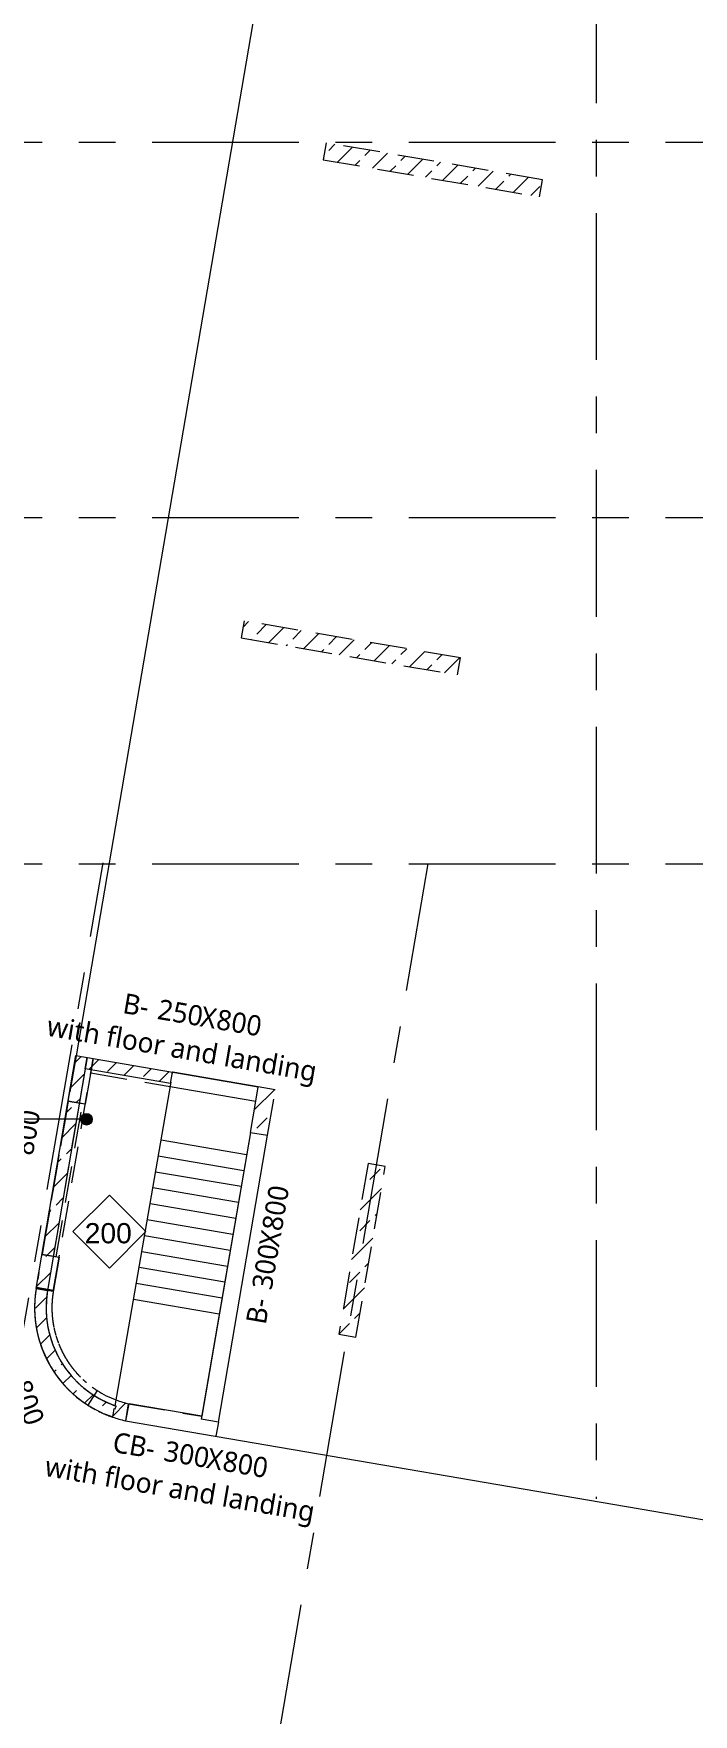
# Model space of a CAD drawing. Header units: millimetres. Extents: x 1499 to 248787, y -26353 to 51881.
# Drawn here: x 55921 to 67345, y -3381 to 25723 of the extents above; entities that cross this region are included whole.
import ezdxf

# ---------------------------------------------------------------- set-up
doc = ezdxf.new("R2010")
doc.units = ezdxf.units.MM
for name, pattern in [('Dashed', [3810, 2540, -1270]), ('Dashed __25x_', [952.5, 635, -317.5]), ('DASHED___25x_', [952.5, 635, -317.5]), ('Grid Line', [4445, 2540, -635, 635, -635])]:
    doc.linetypes.add(name, pattern=pattern)
for name, color, linetype, lineweight in [('A-DETL', 90, 'Continuous', 5), ('A-FLOR', 192, 'Continuous', 15), ('A-FLOR-HDLN', 190, 'Dashed __25x_', 5), ('A-FLOR-IDEN', 11, 'Continuous', 5), ('A-WALL-HDLN', 110, 'Continuous', 5), ('G-ANNO-DIMS', 111, 'Continuous', 5), ('I-WALL', 2, 'Continuous', 5), ('S-BEAM', 12, 'Continuous', 15), ('S-BEAM-HDLN', 1, 'DASHED___25x_', 5), ('S-BEAM-IDEN', 2, 'Continuous', 5), ('S-COLS', 52, 'Continuous', 5), ('S-COLS-HDLN', 52, 'Dashed', 5), ('S-GRID', 1, 'Continuous', 5)]:
    doc.layers.add(name, color=color, linetype=linetype, lineweight=lineweight)
doc.styles.add('Arial_1', font='arial.ttf', dxfattribs={"height": 350})
doc.styles.add('Trebuchet MS', font='trebuc.ttf', dxfattribs={"height": 350})
pattern_1 = [(45, (49092.77, 0), (-356.404, 356.404), []), (45, (49449.2, 0), (-356.404, 356.404), [252.016, -126.008])]

# ---------------------------------------------------------------- blocks, each defined once
blk = doc.blocks.new('BAI-AN_TAG_SLAB MARK-1-200 - BAI-AN_TAG_SLAB MARK-1-200-5951121-1ST FLOOR  FRAMING PLAN')
at = {"layer": 'A-FLOR-IDEN'}
for p, q in [((-3.16, 0), (0, 3.16)), ((3.16, 0), (0, 3.16)), ((-3.16, 0), (0, -3.16)), ((3.16, 0), (0, -3.16))]:
    blk.add_line(p, q, dxfattribs=at)

msp = doc.modelspace()

# ---------------------------------------------------------------- hatches: boundary and pattern name
at = {"layer": 'G-ANNO-DIMS'}
h = msp.add_hatch(color=256, dxfattribs=at)
edge = h.paths.add_edge_path()
edge.add_arc((56835.6398, 6923.7585), 100, 0, 360)
at = {"layer": 'I-WALL'}
h = msp.add_hatch(dxfattribs=at)
h.set_pattern_fill('FP_6', color=1, style=0, pattern_type=2)
h.set_pattern_definition(pattern_1)
h.paths.add_polyline_path([(64680.7575, 22896.1984), (64731.392, 23191.8945), (60985.909, 23833.2657), (60935.2745, 23537.5697), (64058.8896, 23002.6862)])
h = msp.add_hatch(dxfattribs=at)
h.set_pattern_fill('FP_4', color=1, style=0, pattern_type=2)
h.set_pattern_definition(pattern_1)
h.paths.add_polyline_path([(63262.9633, 14616.7009), (63313.6028, 14912.396), (59568.1303, 15553.8287), (59517.495, 15258.1328), (62008.8309, 14831.4779)])
h = msp.add_hatch(dxfattribs=at)
h.set_pattern_fill('FP_6', color=1, style=0, pattern_type=2)
h.set_pattern_definition(pattern_1)
h.paths.add_polyline_path([(56163.408, 3959.3849), (56848.9359, 7991.7268), (56651.8066, 8025.4921), (55966.2627, 3992.9054), (56152.4115, 3961.2544)])
h = msp.add_hatch(dxfattribs=at)
h.set_pattern_fill('FP_8', color=1, style=0, pattern_type=2)
h.set_pattern_definition(pattern_1)
h.paths.add_polyline_path([(58292.4786, 7541.5568), (58326.2438, 7738.6859), (56848.9359, 7991.7268), (56815.4153, 7794.5557), (58152.1895, 7565.5862)])
h = msp.add_hatch(dxfattribs=at)
h.set_pattern_fill('FP_10', color=1, style=0, pattern_type=2)
h.set_pattern_definition(pattern_1)
h.paths.add_polyline_path([(61502.4932, 3150.0339), (62008.8309, 6106.9956), (61713.1347, 6157.6293), (61206.797, 3200.6677)])
h = msp.add_hatch(dxfattribs=at)
h.set_pattern_fill('FP_6', color=1, style=0, pattern_type=2)
h.set_pattern_definition(pattern_1)
h.paths.add_polyline_path([(57285.3837, 1767.4228), (57297.2055, 1801.6762), (57316.4972, 1914.3304), (57334.9923, 1911.1631), (57350.6323, 1956.48), (57192.2122, 2020.5583), (57067.5825, 2082.9105), (56939.7007, 2160.7149), (56819.3012, 2248.3908), (56706.817, 2345.4696), (56602.8524, 2451.3462), (56508.0339, 2565.3302), (56422.9602, 2686.6653), (56348.1813, 2814.5401), (56284.1864, 2948.0962), (56230.3652, 3089.933), (56186.6865, 3245.418), (56158.5788, 3391.5601), (56142.7101, 3537.8554), (56138.7128, 3681.8921), (56147.7925, 3837.9513), (56161.5627, 3959.6986), (55965.935, 3991.5533), (55945.0851, 3820.3835), (55938.5959, 3660.3905), (55942.9989, 3518.6074), (55958.6714, 3370.2895), (55987.1741, 3216.6484), (56027.5847, 3065.7014), (56079.6567, 2918.3702), (56143.0721, 2775.5539), (56231.4009, 2616.5489), (56315.0488, 2490.2554), (56407.9725, 2370.692), (56518.6919, 2249.8838), (56624.998, 2149.8733), (56738.2561, 2057.8604), (56876.9095, 1963.2213), (57020.0914, 1881.8819), (57139.7752, 1824.1339), (57264.8833, 1775.4072)])
h = msp.add_hatch(dxfattribs=at)
h.set_pattern_fill('FP_4', color=1, style=0, pattern_type=2)
h.set_pattern_definition(pattern_1)
h.paths.add_polyline_path([(57515.3263, 1703.1404), (57578.4353, 1996.4378), (57460.951, 2026.2634), (57348.7834, 2063.4468), (57333.4406, 1963.2213), (57350.0477, 1954.7861), (57334.9923, 1911.1631), (57316.4972, 1914.3304), (57297.2055, 1801.6762), (57285.7518, 1768.4893), (57397.971, 1732.9333), (57514.9429, 1703.2378)])
at = {"layer": 'S-BEAM', "lineweight": 5}
h = msp.add_hatch(dxfattribs=at)
h.set_pattern_fill('FP_12', color=256, style=0, pattern_type=2)
h.set_pattern_definition([(0, (49092.77, 0), (1625.6, 406.4), [67.06, -1152.14, 67.06, -1152.14, -6502.4]), (0, (49092.77, 0), (1625.6, 406.4), [-2438.4, 67.056, -2371.344, 67.056, -1152.144, -2844.8]), (0, (49092.77, 0), (1625.6, 406.4), [-6096, 67.06, -745.74, 67.06, -1964.94]), (120, (49702.37, 203.2), (-1164.753, 1204.61), [67.06, -1152.14, 67.06, -1152.14, -6502.4]), (120, (49702.37, 203.2), (-1164.753, 1204.61), [-2438.4, 67.056, -2371.344, 67.056, -1152.144, -2844.8]), (120, (49702.37, 203.2), (-1164.753, 1204.61), [-6096, 67.06, -745.74, 67.06, -1964.94]), (240, (49905.57, 1016), (-460.847, -1611.01), [67.06, -1152.14, 67.06, -1152.14, -6502.4]), (240, (49905.57, 1016), (-460.847, -1611.01), [-2438.4, 67.056, -2371.344, 67.056, -1152.144, -2844.8]), (240, (49905.57, 1016), (-460.847, -1611.01), [-6096, 67.06, -745.74, 67.06, -1964.94])])
h.paths.add_polyline_path([(56858.703, 1974.1303), (56858.831, 1974.33), (56832.6423, 1992.3176)])
h.paths.add_polyline_path([(56966.992, 2143.0977), (56967.2307, 2143.4701), (56950.5666, 2152.9257)])
at = {"layer": 'S-COLS'}
h = msp.add_hatch(dxfattribs=at)
h.set_pattern_fill('FP_6', color=1, style=0, pattern_type=2)
h.set_pattern_definition(pattern_1)
h.paths.add_polyline_path([(59970.6751, 6645.3728), (60105.7266, 7433.8884), (59810.0323, 7484.5327), (59674.996, 6696.0118), (59822.8284, 6670.6922)])

# ---------------------------------------------------------------- linework, layer by layer
at = {"layer": 'A-DETL'}
for p, q in [((58127.754, 6567.9778), (59609.5726, 6314.21)), ((58080.0416, 6292.0725), (59562.3121, 6038.2273)), ((58032.3292, 6016.1672), (59515.0516, 5762.2446)), ((57984.6167, 5740.2619), (59467.7911, 5486.2619)), ((57936.9043, 5464.3567), (59420.5306, 5210.2792)), ((57889.1919, 5188.4514), (59373.2701, 4934.2965)), ((57841.4795, 4912.5461), (59326.0097, 4658.3138)), ((57793.767, 4636.6408), (59278.7492, 4382.3311)), ((57698.3422, 4084.8302), (59184.2282, 3830.3657)), ((57746.0546, 4360.7355), (59231.4887, 4106.3484)), ((57650.6298, 3808.9249), (59136.9677, 3554.3831))]:
    msp.add_line(p, q, dxfattribs=at)
at = {"layer": 'A-FLOR'}
for p, q in [((61485.2297, 36240.7598), (56656.1469, 8024.7487)), ((58322.0232, 7714.0448), (58325.8311, 7713.3926)), ((58325.8311, 7713.3926), (58330.0911, 7738.027)), ((58330.0911, 7738.027), (58326.2438, 7738.6859)), ((58330.0911, 7738.0275), (59810.0329, 7484.5362)), ((57331.5777, 1963.9518), (58300.2709, 7565.5862)), ((58300.2709, 7565.5862), (58296.7001, 7566.1978)), ((59674.9704, 6696.0162), (58832.975, 1780.2625)), ((55977.716, 4060.7217), (55966.2627, 3993.801)), ((56143.9212, 3812.2917), (56143.8419, 3811.2715)), ((58832.975, 1780.2625), (57578.4353, 1995.1075)), ((57515.3263, 1703.1404), (57514.9429, 1701.3664)), ((57514.9429, 1701.3664), (69427.3962, -338.693))]:
    msp.add_line(p, q, dxfattribs=at)
at = {"layer": 'A-FLOR', "flags": 128}
msp.add_lwpolyline([(55966.2627, 3993.801), (55966.187, 3993.3561), (55966.1198, 3992.9605)], dxfattribs=at)
at = {"layer": 'A-FLOR'}
for start, end in [(179.76732734, 181.49495883), (184.49343666, 186.30013288), (189.21954823, 191.0871988), (193.94566209, 195.86172495), (198.67177832, 200.62720888), (203.39789696, 205.38595807), (208.12401807, 210.13955645), (212.85014172, 214.88912734), (217.57626797, 219.63548959), (222.30239688, 224.37925413), (227.02852852, 229.12088607), (231.75466296, 233.86074574), (236.48080026, 238.59911662), (241.20694051, 243.33622479), (245.93308376, 248.07225278)]:
    msp.add_arc((57937.8697, 3657.9947), 1800, start, end, dxfattribs=at)
at = {"layer": 'A-FLOR-HDLN'}
for p, q in [((60985.909, 23833.2657), (60935.2745, 23537.5697)), ((64731.392, 23191.8945), (60985.909, 23833.2657)), ((60935.2745, 23537.5697), (64680.7575, 22896.1984)), ((64680.7575, 22896.1984), (64731.392, 23191.8945)), ((59568.1303, 15553.8287), (59517.4908, 15258.1335)), ((63313.6028, 14912.396), (59568.1303, 15553.8287)), ((59517.4908, 15258.1335), (63262.9633, 14616.7009)), ((63262.9633, 14616.7009), (63313.6028, 14912.396)), ((56656.1385, 8024.6998), (55992.8318, 4149.0423)), ((56846.2216, 7992.1917), (56166.1567, 3991.9841)), ((56261.9168, 3942.919), (56951.9227, 7974.0867)), ((56815.4153, 7794.5557), (56848.9359, 7991.7268)), ((60105.7266, 7433.8884), (59810.068, 7484.5302)), ((59970.684, 6645.4216), (60105.7266, 7433.8884)), ((61713.1347, 6157.6293), (61206.797, 3200.6677)), ((62008.8309, 6106.9956), (61713.1347, 6157.6293)), ((61502.4932, 3150.0339), (62008.8309, 6106.9956)), ((56137.903, 3668.9369), (56137.8901, 3666.5593)), ((61206.797, 3200.6677), (61502.4932, 3150.0339)), ((56364.8862, 2422.7932), (56363.2992, 2424.8167)), ((56464.4582, 2305.5677), (56463.4064, 2306.7146)), ((56574.8599, 2194.3676), (56574.1825, 2194.9987)), ((56618.7361, 2154.7028), (56616.4381, 2156.7224)), ((56736.2608, 2059.2026), (56734.2448, 2060.7198)), ((57020.0911, 2227.0221), (56858.1302, 1974.4975)), ((57331.4513, 1963.2213), (57331.5692, 1963.9029)), ((57515.3368, 1703.1889), (57578.4353, 1995.1075))]:
    msp.add_line(p, q, dxfattribs=at)
for centre, radius, start, end in [((57937.8697, 3657.9947), 2000, 176.33986996, 178.19208998), ((57937.8697, 3657.9947), 2000, 174.70541939, 175.98717023), ((57937.8697, 3657.9947), 2000, 174.37223771, 174.66482419), ((57937.8697, 3657.9947), 2000, 173.07473274, 174.33172592), ((57937.8697, 3657.9947), 2000, 171.14977539, 172.73991847), ((58137.8665, 3656.7789), 2000.0005, 175.63566351, 179.65169577), ((58137.8665, 3656.7789), 2000.0005, 170.35154333, 175.46865085), ((57937.8697, 3657.9947), 1700, 174.84775902, 177.16880735), ((57937.8697, 3657.9947), 1700, 172.66414417, 174.80199422), ((57937.8697, 3657.9947), 1700, 170.35154333, 172.36527672), ((57937.8697, 3657.9947), 2000, 179.19866601, 180.65091436), ((57937.8697, 3657.9947), 2000, 180.86736361, 183.04250974), ((57937.8697, 3657.9947), 2000, 183.08300025, 183.33947622), ((57937.8697, 3657.9947), 2000, 183.38693499, 184.33565158), ((57937.8697, 3657.9947), 2000, 184.67202815, 185.12991526), ((57937.8697, 3657.9947), 1800, 182.37493313, 184.45321661), ((57937.8697, 3657.9947), 1700, 179.65597394, 181.97147097), ((57937.8697, 3657.9947), 1700, 177.49235882, 179.61073613), ((57937.8697, 3657.9947), 1700, 182.32415386, 184.41947075), ((57937.8697, 3657.9947), 1700, 184.46419348, 186.77302742), ((57937.8697, 3657.9947), 2000, 185.28604942, 187.39725684), ((57937.8697, 3657.9947), 2000, 187.44128129, 187.67815805), ((57937.8697, 3657.9947), 2000, 187.73000215, 189.04275446), ((57937.8697, 3657.9947), 2000, 189.24438422, 189.54499026), ((57937.8697, 3657.9947), 2000, 189.66709835, 191.75311425), ((57937.8697, 3657.9947), 2000, 191.8013504, 192.01811657), ((57937.8697, 3657.9947), 2000, 192.07524087, 193.54486891), ((57937.8697, 3657.9947), 1800, 187.06664948, 189.17905507), ((57937.8697, 3657.9947), 1800, 191.76617339, 193.90489208), ((57937.8697, 3657.9947), 1700, 187.16060915, 189.22819853), ((57937.8697, 3657.9947), 1700, 189.27241782, 191.5731064), ((57937.8697, 3657.9947), 1700, 192.00325594, 194.03691994), ((57937.8697, 3657.9947), 1700, 194.08064699, 196.37116011), ((57937.8697, 3657.9947), 2000, 193.68883096, 193.93046352), ((57937.8697, 3657.9947), 2000, 194.0307232, 196.11043854), ((57937.8697, 3657.9947), 2000, 196.16377951, 196.35978694), ((57937.8697, 3657.9947), 2000, 196.42339103, 197.97877413), ((57937.8697, 3657.9947), 2000, 198.09072064, 198.29982074), ((57937.8697, 3657.9947), 2000, 198.38486505, 200.46975565), ((57937.8697, 3657.9947), 2000, 200.52941206, 200.70382795), ((57937.8697, 3657.9947), 2000, 200.77557224, 202.38170818), ((57937.8697, 3657.9947), 1800, 196.47110399, 198.63072763), ((57937.8697, 3657.9947), 1800, 201.17993329, 203.35656169), ((57937.8697, 3657.9947), 1700, 196.85438609, 198.84563522), ((57937.8697, 3657.9947), 1700, 198.88888086, 201.16633224), ((57937.8697, 3657.9947), 1700, 201.7175824, 203.6543446), ((57937.8697, 3657.9947), 1700, 203.6971193, 205.95720518), ((57937.8697, 3657.9947), 2000, 202.47329013, 202.6594387), ((57937.8697, 3657.9947), 2000, 202.73327855, 204.83187477), ((57937.8697, 3657.9947), 2000, 204.8995454, 205.05128626), ((57937.8697, 3657.9947), 2000, 205.13356263, 206.76798025), ((57937.8697, 3657.9947), 2000, 206.84546826, 207.01272371), ((57937.8697, 3657.9947), 2000, 207.07796904, 209.19810828), ((57937.8697, 3657.9947), 2000, 209.27628327, 209.40393019), ((57937.8697, 3657.9947), 2000, 209.50036567, 211.14426382), ((57937.8697, 3657.9947), 2000, 211.2114191, 211.36166049), ((57937.8697, 3657.9947), 1800, 205.89166638, 208.08239423), ((57937.8697, 3657.9947), 1800, 210.60562035, 212.80822525), ((57937.8697, 3657.9947), 1700, 206.59877633, 208.46304828), ((57937.8697, 3657.9947), 1700, 208.5053622, 210.74124993), ((57937.8697, 3657.9947), 1700, 211.50854978, 213.27174648), ((57937.8697, 3657.9947), 1700, 213.31360944, 215.51347133), ((57937.8697, 3657.9947), 1700, 216.4678038, 218.08043938), ((57937.8697, 3657.9947), 2000, 211.4201047, 213.57073419), ((57937.8697, 3657.9947), 2000, 213.66327701, 213.765), ((57937.8697, 3657.9947), 2000, 213.8814839, 215.51409021), ((57937.8697, 3657.9947), 2000, 215.57334589, 215.70748345), ((57937.8697, 3657.9947), 2000, 215.76041184, 217.95408368), ((57937.8697, 3657.9947), 2000, 218.28819892, 219.87950292), ((57937.8697, 3657.9947), 2000, 219.93252351, 220.05100044), ((57937.8697, 3657.9947), 2000, 220.09936559, 222.35752557), ((57937.8697, 3657.9947), 1800, 215.32131084, 217.53405471), ((57937.8697, 3657.9947), 1800, 220.03838483, 222.25988258), ((57937.8697, 3657.9947), 1700, 218.12186089, 220.26243288), ((57937.8697, 3657.9947), 1800, 224.7565789, 226.98570885), ((57937.8697, 3657.9947), 1700, 221.52439215, 222.88912716), ((57937.8697, 3657.9947), 1700, 222.93011644, 224.95493393), ((57937.8697, 3657.9947), 1700, 226.81723697, 227.69781), ((57937.8697, 3657.9947), 1700, 227.73837599, 229.43725098), ((57937.8697, 3657.9947), 2000, 222.74785539, 224.24176638), ((57937.8697, 3657.9947), 2000, 224.28974064, 224.39276211), ((57937.8697, 3657.9947), 2000, 224.43728958, 226.80579027), ((57937.8697, 3657.9947), 2000, 227.34824179, 228.60170478), ((57937.8697, 3657.9947), 2000, 228.77441177, 231.3923173), ((57937.8697, 3657.9947), 2000, 231.74196952, 231.91885887), ((57937.8697, 3657.9947), 2000, 232.61084135, 232.95987822), ((57937.8697, 3657.9947), 2000, 233.11089719, 237.06045298), ((57937.8697, 3657.9947), 1800, 229.47569251, 231.71153348), ((57937.8697, 3657.9947), 1800, 234.1955703, 236.43735645), ((57937.8697, 3657.9947), 1800, 238.91609006, 241.16317774), ((57937.8697, 3657.9947), 1800, 243.63715431, 245.8889973), ((57937.8697, 3657.9947), 1800, 248.35868436, 250.31193752)]:
    msp.add_arc(centre, radius, start, end, dxfattribs=at)
at = {"layer": 'A-WALL-HDLN'}
for radius, start, end in [(1699.9995, 237.34619338, 249.72008223), (1999.9995, 237.45009553, 238.31758058), (1999.9995, 241.74925826, 243.22200018), (1999.9995, 246.05122786, 247.71794786), (1999.9995, 250.35711944, 250.95794391)]:
    msp.add_arc((57937.8697, 3657.9947), radius, start, end, dxfattribs=at)
at = {"layer": 'G-ANNO-DIMS'}
msp.add_line((56835.6398, 6923.7585), (54296.8398, 6923.7585), dxfattribs=at)
msp.add_circle((56835.6398, 6923.7585), 100, dxfattribs=at)
at = {"layer": 'I-WALL'}
for p, q in [((55966.237, 3992.9054), (56651.8066, 8025.4921)), ((56651.8066, 8025.4921), (58326.2438, 7738.6859)), ((56815.4153, 7794.5557), (56163.408, 3959.3849)), ((58292.4786, 7541.5568), (56815.4153, 7794.5557)), ((58292.4786, 7541.5568), (58326.2438, 7738.6859)), ((56163.2873, 3959.4202), (55966.1115, 3992.912)), ((55966.237, 3992.9054), (56163.408, 3959.3849)), ((56858.7383, 1974.1082), (56860.6282, 1972.8986)), ((56860.8681, 1972.7449), (56858.7412, 1974.1059)), ((57285.3837, 1767.4228), (57297.2055, 1801.6762)), ((57297.2055, 1801.6762), (57316.4972, 1914.3304)), ((57316.4972, 1914.3304), (57334.9923, 1911.1631)), ((57334.9923, 1911.1631), (57350.6323, 1956.48)), ((57578.4353, 1995.1075), (57578.7078, 1996.3686))]:
    msp.add_line(p, q, dxfattribs=at)
at = {"layer": 'I-WALL', "flags": 128}
for points in [[(56982.4907, 1900.9375), (56960.1368, 1913.2774), (56880.2476, 1960.5165)], [(57113.2895, 1835.8898), (57065.5895, 1858.2371), (57023.7064, 1879.1458)], [(57280.351, 1769.1676), (57174.1195, 1809.5668), (57154.6252, 1817.7425)]]:
    msp.add_lwpolyline(points, dxfattribs=at)
at = {"layer": 'I-WALL'}
for radius, start, end in [(2000, 170.35990759, 250.95910197), (1800, 170.35990759, 250.95910197), (1699.9995, 249.72175459, 257.80310969), (1999.9995, 238.73338661, 241.70524799), (1999.9995, 243.43248644, 246.00216092), (1999.9995, 247.85885983, 250.3016802), (1999.9995, 250.95936541, 257.80310969), (1999.9995, 256.27562601, 257.75422307)]:
    msp.add_arc((57937.8697, 3657.9947), radius, start, end, dxfattribs=at)
at = {"layer": 'S-BEAM'}
for p, q in [((59810.0387, 7484.5699), (58330.0911, 7738.0443)), ((58287.4937, 7491.6998), (59767.8351, 7238.158)), ((59674.9803, 6696.0118), (58824.6513, 1730.7127)), ((59674.9803, 6696.0118), (59970.6756, 6645.3727)), ((59120.3465, 1680.0736), (59970.6756, 6645.3727)), ((59120.3465, 1680.0736), (58824.6513, 1730.7127))]:
    msp.add_line(p, q, dxfattribs=at)
for start, end in [(172.44976275, 174.49476026), (176.95340023, 178.98917319), (181.45808877, 183.48358144), (185.96401367, 187.97798512), (190.47140655, 192.4244804), (194.98056073, 196.96677918), (199.49185326, 201.46116975), (204.00577706, 205.95555613), (208.52298919, 210.44993843), (213.04438536, 214.94431672), (217.57121907, 219.43869108), (222.10530006, 223.93306161), (226.64934145, 228.42742837), (231.20760368, 232.92179145), (235.78718108, 237.34471974)]:
    msp.add_arc((57937.8697, 3657.9947), 2000, start, end, dxfattribs=at)
at = {"layer": 'S-BEAM-HDLN'}
for p, q in [((56909.2382, 7727.7571), (56951.4418, 7974.169)), ((56909.2382, 7727.7571), (58287.4448, 7491.7082)), ((59767.8351, 7238.158), (59810.0387, 7484.5699)), ((56521.0079, 7237.9697), (56067.3, 4584.6681)), ((56313.7232, 4542.5303), (56767.4311, 7195.832)), ((56521.0079, 7237.9697), (56767.4311, 7195.832)), ((56313.7232, 4542.5303), (56067.3, 4584.6681)), ((55970.1883, 4016.0865), (56265.3405, 3962.3727)), ((55984.7195, 3227.641), (55985.0693, 3226.0566)), ((57020.578, 2226.7099), (56858.703, 1974.1303)), ((57515.5994, 1701.254), (57566.2385, 1996.9493)), ((57566.2385, 1996.9493), (58833.0911, 1779.9952)), ((59120.2132, 1680.0964), (59078.014, 1433.6837))]:
    msp.add_line(p, q, dxfattribs=at)
for radius, start, end in [(2000, 174.53707171, 176.6926749), (2000, 169.72659539, 172.20206429), (1700, 169.68580798, 237.34471974), (2000, 179.03112737, 181.18289019), (2000, 183.52518434, 185.67264045), (2000, 188.01924259, 190.16183854), (2000, 192.51330208, 194.65037412), (2000, 197.00736275, 199.13810535), (2000, 201.50142458, 203.62484679), (2000, 205.99548753, 208.11035126), (2000, 210.48955155, 212.5942818), (2000, 214.98361661, 217.07616688), (2000, 219.47768267, 221.55532569), (2000, 223.97174971, 226.03073759), (2000, 228.46581768, 230.50079987), (2000, 232.95988657, 234.96284377)]:
    msp.add_arc((57937.8697, 3657.9947), radius, start, end, dxfattribs=at)
at = {"layer": 'S-COLS'}
msp.add_line((59674.9808, 6696.0144), (59767.8351, 7238.158), dxfattribs=at)
at = {"layer": 'S-COLS-HDLN'}
for p, q in [((56520.7209, 7236.2945), (56655.782, 8024.8111)), ((56951.4758, 7974.1632), (56816.4146, 7185.6466)), ((56816.4146, 7185.6466), (56520.7209, 7236.2945)), ((56066.8451, 4584.6917), (56362.6015, 4534.4109)), ((56362.6015, 4534.4109), (56265.3584, 3962.418)), ((56262.0399, 3942.8981), (55966.2835, 3993.1789)), ((56265.0228, 3960.4435), (56262.0399, 3942.8981))]:
    msp.add_line(p, q, dxfattribs=at)
at = {"layer": 'S-GRID', "linetype": 'Grid Line'}
for p, q in [((65662.5298, 49281.3629), (65662.5298, 351.3451)), ((44638.2669, 23844.1661), (162896.494, 23844.1661)), ((44638.2669, 17344.1661), (162896.494, 17344.1661)), ((53906.9969, -7435.034), (57125.5787, 11361.1644)), ((44638.2669, 11344.1661), (162896.494, 11344.1661)), ((59377.3705, -8371.7903), (62753.4503, 11344.1805))]:
    msp.add_line(p, q, dxfattribs=at)

# ---------------------------------------------------------------- block references
at = {"layer": 'A-FLOR-IDEN', "xscale": 199.9999999999999, "yscale": 199.9999999999999, "zscale": 199.9999999999999}
msp.add_blockref('BAI-AN_TAG_SLAB MARK-1-200 - BAI-AN_TAG_SLAB MARK-1-200-5951121-1ST FLOOR  FRAMING PLAN', (57233.997, 4977.7065), dxfattribs=at)

# ---------------------------------------------------------------- texts
at = {"layer": 'A-FLOR-IDEN', "insert": (56805.6699, 5125.4838), "char_height": 350, "width": 1010.12625, "attachment_point": 1, "style": 'Arial_1'}
msp.add_mtext('200', dxfattribs=at)
at = {"layer": 'S-BEAM-IDEN', "char_height": 350, "attachment_point": 1, "style": 'Trebuchet MS'}
for s, insert, width, rotation in [('B- ', (57507.2148, 9110.7114), 737.5525, 350.28110753), ('250', (58107.0226, 9007.9808), 913.92375, 350.28110753), ('X', (58850.2627, 8880.6842), 336.70875, 350.28110753), ('800', (59124.088, 8833.7855), 913.92375, 350.28110753), ('with floor and landing', (56191.8293, 8718.5981), 5884.38625, 350.28110753), ('800', (55561.9036, 6340.2073), 913.92375, 80.29641815), ('800', (59871.4725, 5031.2076), 913.92375, 80.28211917), ('X', (59824.5786, 4757.3815), 336.70875, 80.28211917), ('300', (59697.2951, 4014.1392), 913.92375, 80.28211917), ('B- ', (59594.5751, 3414.3296), 737.5525, 80.28211917), ('800', (55858.1995, 2446.1802), 913.92375, 289.62301421), ('CB- ', (57329.8673, 1511.9602), 1090.295, 350.28211917), ('300', (58216.5424, 1360.1133), 913.92375, 350.28211917), ('X', (58959.7847, 1232.8298), 336.70875, 350.28211917), ('800', (59233.6108, 1185.9359), 913.92375, 350.28211917), ('with floor and landing', (56157.9215, 1095.2602), 5884.38625, 350.28211917)]:
    msp.add_mtext(s, dxfattribs=dict(at, insert=insert, width=width, rotation=rotation))

doc.saveas('drawing.dxf')
